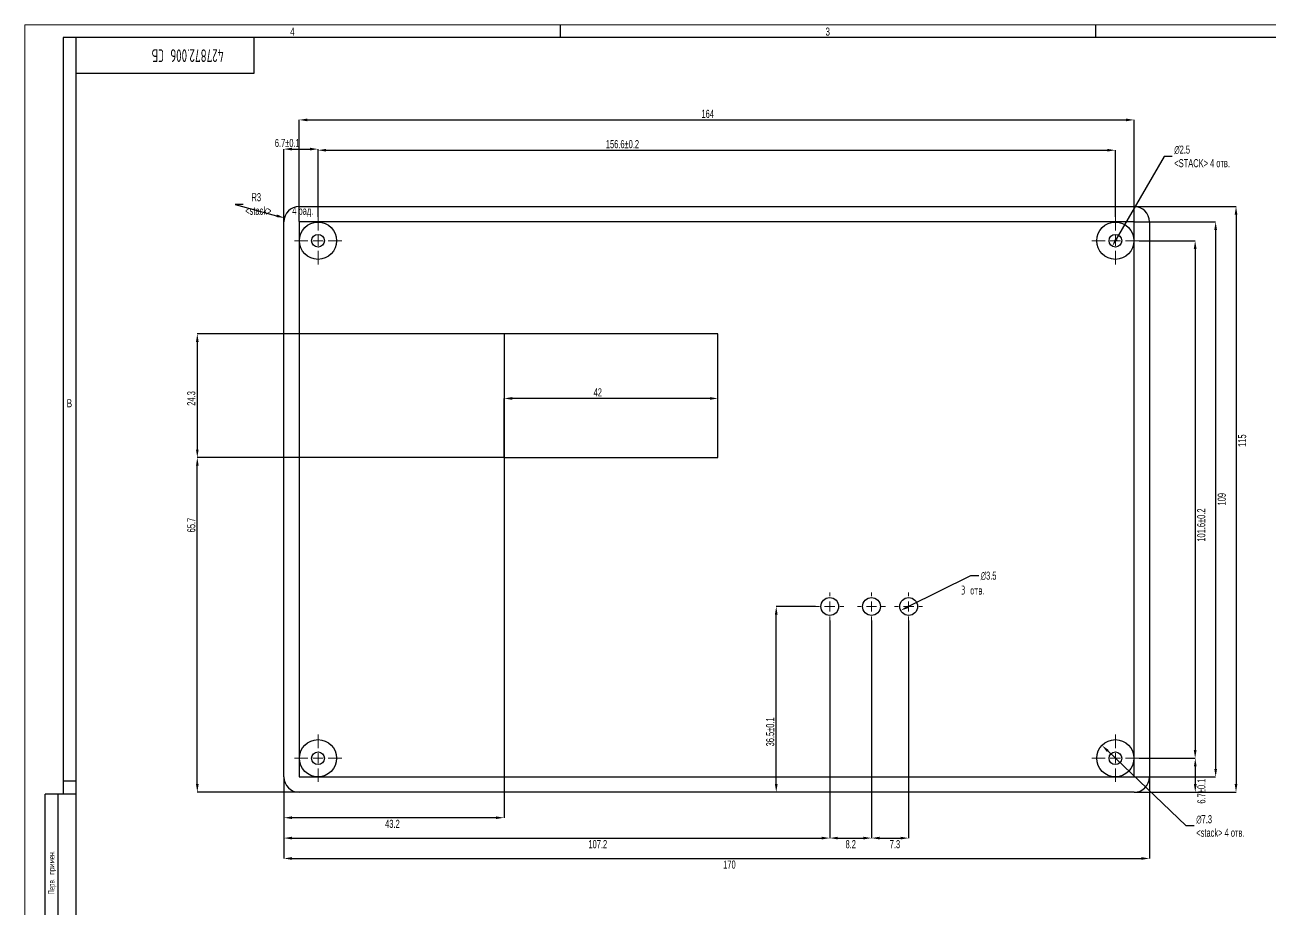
# Model space of a CAD drawing. Header units: millimetres. Extents: x -963 to 6509, y -1367 to 453.
# Drawn here: x -962.9 to -473.8, y -1030.3 to -683.1 of the extents above; entities that cross this region are included whole.
import ezdxf

# ---------------------------------------------------------------- set-up
doc = ezdxf.new("R2010")
doc.units = ezdxf.units.MM
doc.header["$LTSCALE"] = 0.5
doc.layers.get('0').update_dxf_attribs({"lineweight": 60})
doc.layers.get('Defpoints').update_dxf_attribs({"color": 5})
doc.layers.add('ОСЕВЫЕ', color=7, linetype='Continuous')
doc.styles.add('SLDTEXTSTYLE0', font='TXT', dxfattribs={"width": 0.605})
doc.styles.add('SLDTEXTSTYLE1', font='TXT', dxfattribs={"width": 0.605, "bigfont": 'bigfont'})
doc.styles.add('SLDTEXTSTYLE4', font='TXT', dxfattribs={"width": 0.75})
doc.styles.add('SLDTEXTSTYLE5', font='TXT', dxfattribs={"width": 0.605, "bigfont": 'bigfont'})
doc.dimstyles.new('SLDDIMSTYLE0', dxfattribs={"dimtxt": 3.183268, "dimasz": 3.183268, "dimexe": 0, "dimexo": 0.0625, "dimgap": 0.795817, "dimtad": 2, "dimlfac": 0.5, "dimrnd": 1e-09, "dimzin": 12, "dimdsep": 46, "dimtxsty": 'SLDTEXTSTYLE0', "dimsah": 1, "dimcen": 0.09, "dimadec": 0, "dimazin": 3, "dimtfac": 1, "dimtdec": 3, "dimtofl": 0, "dimtmove": 0, "dimatfit": 3, "dimfxl": 1, "dimfrac": 2, "dimtolj": 1, "dimtzin": 12, "dimarcsym": 0})
doc.dimstyles.new('SLDDIMSTYLE1', dxfattribs={"dimtxt": 3.183268, "dimasz": 3.183268, "dimexe": 0, "dimexo": 0.0625, "dimgap": 0.795817, "dimtad": 0, "dimtih": 1, "dimtoh": 1, "dimlfac": 0.5, "dimrnd": 1e-09, "dimzin": 12, "dimdsep": 46, "dimtxsty": 'SLDTEXTSTYLE0', "dimsah": 1, "dimcen": 0, "dimadec": 0, "dimazin": 3, "dimtfac": 1, "dimtdec": 3, "dimtmove": 0, "dimatfit": 3, "dimfxl": 1, "dimfrac": 2, "dimtolj": 1, "dimtzin": 12, "dimarcsym": 0})
doc.dimstyles.new('SLDDIMSTYLE2', dxfattribs={"dimtxt": 3.183268, "dimasz": 3.183268, "dimexe": 0, "dimexo": 0.0625, "dimgap": 0.795817, "dimtad": 2, "dimlfac": 0.5, "dimrnd": 1e-09, "dimzin": 12, "dimdsep": 46, "dimtxsty": 'SLDTEXTSTYLE0', "dimsah": 1, "dimcen": 0.09, "dimadec": 0, "dimazin": 3, "dimtol": 1, "dimtp": 0.2, "dimtm": 0.2, "dimtfac": 1, "dimtdec": 1, "dimtofl": 0, "dimtmove": 0, "dimatfit": 3, "dimfxl": 1, "dimfrac": 2, "dimtolj": 1, "dimarcsym": 0})
doc.dimstyles.new('SLDDIMSTYLE3', dxfattribs={"dimtxt": 3.183268, "dimasz": 3.183268, "dimexe": 0, "dimexo": 0.0625, "dimgap": 0.795817, "dimtad": 2, "dimdec": 1, "dimlfac": 0.5, "dimrnd": 1e-09, "dimzin": 12, "dimdsep": 46, "dimtxsty": 'SLDTEXTSTYLE0', "dimsah": 1, "dimcen": 0.09, "dimadec": 0, "dimazin": 3, "dimtfac": 1, "dimtdec": 3, "dimtofl": 0, "dimtmove": 0, "dimatfit": 3, "dimfxl": 1, "dimfrac": 2, "dimtolj": 1, "dimtzin": 12, "dimarcsym": 0})
doc.dimstyles.new('SLDDIMSTYLE4', dxfattribs={"dimtxt": 3.183268, "dimasz": 3.183268, "dimexe": 0, "dimexo": 0.0625, "dimgap": 0.795817, "dimtad": 2, "dimdec": 1, "dimlfac": 0.5, "dimrnd": 1e-09, "dimzin": 12, "dimdsep": 46, "dimtxsty": 'SLDTEXTSTYLE0', "dimsah": 1, "dimcen": 0.09, "dimadec": 0, "dimazin": 3, "dimtfac": 1, "dimtdec": 3, "dimtmove": 0, "dimatfit": 0, "dimfxl": 1, "dimfrac": 2, "dimtolj": 1, "dimtzin": 12, "dimarcsym": 0})
doc.dimstyles.new('SLDDIMSTYLE5', dxfattribs={"dimtxt": 3.183268, "dimasz": 3.183268, "dimexe": 0, "dimexo": 0.0625, "dimgap": 0.795817, "dimtad": 2, "dimdec": 1, "dimlfac": 0.5, "dimrnd": 1e-09, "dimzin": 12, "dimdsep": 46, "dimtxsty": 'SLDTEXTSTYLE0', "dimsah": 1, "dimcen": 0.09, "dimadec": 0, "dimazin": 3, "dimtol": 1, "dimtp": 0.1, "dimtm": 0.1, "dimtfac": 1, "dimtdec": 3, "dimtofl": 0, "dimtmove": 0, "dimatfit": 3, "dimfxl": 1, "dimfrac": 2, "dimtolj": 1, "dimarcsym": 0})
doc.dimstyles.new('SLDDIMSTYLE6', dxfattribs={"dimtxt": 3.183268, "dimasz": 3.183268, "dimexe": 0, "dimexo": 0.0625, "dimgap": 0.795817, "dimtad": 2, "dimdec": 1, "dimlfac": 0.5, "dimrnd": 1e-09, "dimzin": 12, "dimdsep": 46, "dimtxsty": 'SLDTEXTSTYLE0', "dimsah": 1, "dimcen": 0.09, "dimadec": 0, "dimazin": 3, "dimtol": 1, "dimtp": 0.2, "dimtm": 0.2, "dimtfac": 1, "dimtdec": 1, "dimtofl": 0, "dimtmove": 0, "dimatfit": 3, "dimfxl": 1, "dimfrac": 2, "dimtolj": 1, "dimarcsym": 0})
doc.dimstyles.new('SLDDIMSTYLE7', dxfattribs={"dimtxt": 3.183268, "dimasz": 3.183268, "dimexe": 0, "dimexo": 0.0625, "dimgap": 0.795817, "dimtad": 0, "dimtih": 1, "dimtoh": 1, "dimlfac": 0.5, "dimrnd": 1e-09, "dimzin": 12, "dimdsep": 46, "dimtxsty": 'SLDTEXTSTYLE0', "dimsah": 1, "dimcen": 0, "dimadec": 0, "dimazin": 3, "dimtfac": 1, "dimtdec": 3, "dimtofl": 0, "dimtmove": 0, "dimatfit": 3, "dimfxl": 1, "dimfrac": 2, "dimtolj": 1, "dimtzin": 12, "dimarcsym": 0})
doc.dimstyles.new('SLDDIMSTYLE8', dxfattribs={"dimtxt": 3.183268, "dimasz": 3.183268, "dimexe": 0, "dimexo": 0.0625, "dimgap": 0.795817, "dimtad": 2, "dimdec": 1, "dimlfac": 0.5, "dimrnd": 1e-09, "dimzin": 12, "dimdsep": 46, "dimtxsty": 'SLDTEXTSTYLE0', "dimsah": 1, "dimcen": 0.09, "dimadec": 0, "dimazin": 3, "dimtol": 1, "dimtp": 0.1, "dimtm": 0.1, "dimtfac": 1, "dimtdec": 3, "dimtmove": 0, "dimatfit": 0, "dimfxl": 1, "dimfrac": 2, "dimtolj": 1, "dimarcsym": 0})

# ---------------------------------------------------------------- blocks, each defined once
blk = doc.blocks.new('*D262')
at = {"color": 0, "linetype": 'Continuous', "lineweight": -2, "transparency": 16777216}
for p, q in [((-527.1, -754.42), (-487.16, -754.42)), ((-487.16, -757.61), (-487.16, -981.24)), ((-527.1, -984.42), (-487.16, -984.42))]:
    blk.add_line(p, q, dxfattribs=at)
at = {"color": 0, "linetype": 'Continuous', "transparency": 16777216}
for points in [[(-487.69, -757.61), (-486.63, -757.61), (-487.16, -754.42)], [(-487.69, -981.24), (-486.63, -981.24), (-487.16, -984.42)]]:
    blk.add_solid(points, dxfattribs=at)
at = {"layer": 'Defpoints', "color": 0, "linetype": 'Continuous', "transparency": 16777216}
for p in [(-527.16, -754.42), (-527.16, -984.42), (-487.16, -984.42)]:
    blk.add_point(p, dxfattribs=at)
at = {"color": 0, "linetype": 'Continuous', "lineweight": 18, "transparency": 16777216, "insert": (-486.36, -846.37), "char_height": 3.183, "attachment_point": 2, "rotation": 90, "style": 'SLDTEXTSTYLE0'}
blk.add_mtext('\\A1;115', dxfattribs=at)
blk = doc.blocks.new('*D263')
at = {"color": 0, "linetype": 'Continuous', "lineweight": -2, "transparency": 16777216}
for p, q in [((-527.1, -760.42), (-495.16, -760.42)), ((-495.16, -763.61), (-495.16, -975.24)), ((-527.1, -978.42), (-495.16, -978.42))]:
    blk.add_line(p, q, dxfattribs=at)
at = {"color": 0, "linetype": 'Continuous', "transparency": 16777216}
for points in [[(-495.69, -763.61), (-494.63, -763.61), (-495.16, -760.42)], [(-495.69, -975.24), (-494.63, -975.24), (-495.16, -978.42)]]:
    blk.add_solid(points, dxfattribs=at)
at = {"layer": 'Defpoints', "color": 0, "linetype": 'Continuous', "transparency": 16777216}
for p in [(-527.16, -760.42), (-527.16, -978.42), (-495.16, -978.42)]:
    blk.add_point(p, dxfattribs=at)
at = {"color": 0, "linetype": 'Continuous', "lineweight": 18, "transparency": 16777216, "insert": (-494.36, -869.36), "char_height": 3.183, "attachment_point": 2, "rotation": 90, "style": 'SLDTEXTSTYLE0'}
blk.add_mtext('\\A1;109', dxfattribs=at)
blk = doc.blocks.new('*D264')
at = {"color": 0, "linetype": 'Continuous', "lineweight": -2, "transparency": 16777216}
for p, q in [((-525.19, -767.86), (-503.21, -767.86)), ((-503.21, -771.04), (-503.21, -967.88)), ((-525.19, -971.06), (-503.21, -971.06))]:
    blk.add_line(p, q, dxfattribs=at)
at = {"color": 0, "linetype": 'Continuous', "transparency": 16777216}
for points in [[(-503.74, -771.04), (-502.68, -771.04), (-503.21, -767.86)], [(-503.74, -967.88), (-502.68, -967.88), (-503.21, -971.06)]]:
    blk.add_solid(points, dxfattribs=at)
at = {"layer": 'Defpoints', "color": 0, "linetype": 'Continuous', "transparency": 16777216}
for p in [(-525.25, -767.86), (-525.25, -971.06), (-503.21, -971.06)]:
    blk.add_point(p, dxfattribs=at)
at = {"color": 0, "linetype": 'Continuous', "lineweight": 18, "transparency": 16777216, "insert": (-502.42, -879.51), "char_height": 3.1833, "attachment_point": 2, "rotation": 90, "style": 'SLDTEXTSTYLE0'}
blk.add_mtext('\\A1;101.6±0.2', dxfattribs=at)
blk = doc.blocks.new('*D265')
at = {"color": 0, "linetype": 'Continuous', "lineweight": -2, "transparency": 16777216}
for p, q in [((-861.16, -978.49), (-861.16, -1010.42)), ((-521.16, -978.49), (-521.16, -1010.42)), ((-857.98, -1010.42), (-524.34, -1010.42))]:
    blk.add_line(p, q, dxfattribs=at)
at = {"color": 0, "linetype": 'Continuous', "transparency": 16777216}
for points in [[(-857.98, -1009.89), (-857.98, -1010.95), (-861.16, -1010.42)], [(-524.34, -1009.89), (-524.34, -1010.95), (-521.16, -1010.42)]]:
    blk.add_solid(points, dxfattribs=at)
at = {"layer": 'Defpoints', "color": 0, "linetype": 'Continuous', "transparency": 16777216}
for p in [(-861.16, -978.42), (-521.16, -978.42), (-521.16, -1010.42)]:
    blk.add_point(p, dxfattribs=at)
at = {"color": 0, "linetype": 'Continuous', "lineweight": 18, "transparency": 16777216, "insert": (-686.14, -1011.22), "char_height": 3.183, "attachment_point": 2, "style": 'SLDTEXTSTYLE0'}
blk.add_mtext('\\A1;170', dxfattribs=at)
blk = doc.blocks.new('*D266')
at = {"color": 0, "linetype": 'Continuous', "lineweight": -2, "transparency": 16777216}
for p, q in [((-646.75, -917.04), (-646.75, -1002.42)), ((-861.16, -978.49), (-861.16, -1002.42)), ((-857.98, -1002.42), (-649.93, -1002.42))]:
    blk.add_line(p, q, dxfattribs=at)
at = {"color": 0, "linetype": 'Continuous', "transparency": 16777216}
for points in [[(-857.98, -1001.89), (-857.98, -1002.95), (-861.16, -1002.42)], [(-649.93, -1001.89), (-649.93, -1002.95), (-646.75, -1002.42)]]:
    blk.add_solid(points, dxfattribs=at)
at = {"layer": 'Defpoints', "color": 0, "linetype": 'Continuous', "transparency": 16777216}
for p in [(-646.75, -916.97), (-861.16, -978.42), (-646.75, -1002.42)]:
    blk.add_point(p, dxfattribs=at)
at = {"color": 0, "linetype": 'Continuous', "lineweight": 18, "transparency": 16777216, "insert": (-737.85, -1003.22), "char_height": 3.183, "attachment_point": 2, "style": 'SLDTEXTSTYLE0'}
blk.add_mtext('\\A1;107.2', dxfattribs=at)
blk = doc.blocks.new('*D267')
at = {"color": 0, "linetype": 'Continuous', "lineweight": -2, "transparency": 16777216}
for p, q in [((-646.75, -917.04), (-646.75, -1002.42)), ((-630.35, -917.04), (-630.35, -1002.42)), ((-643.57, -1002.42), (-633.53, -1002.42))]:
    blk.add_line(p, q, dxfattribs=at)
at = {"color": 0, "linetype": 'Continuous', "transparency": 16777216}
for points in [[(-643.57, -1001.89), (-643.57, -1002.95), (-646.75, -1002.42)], [(-633.53, -1001.89), (-633.53, -1002.95), (-630.35, -1002.42)]]:
    blk.add_solid(points, dxfattribs=at)
at = {"layer": 'Defpoints', "color": 0, "linetype": 'Continuous', "transparency": 16777216}
for p in [(-646.75, -916.97), (-630.35, -916.97), (-630.35, -1002.42)]:
    blk.add_point(p, dxfattribs=at)
at = {"color": 0, "linetype": 'Continuous', "lineweight": 18, "transparency": 16777216, "insert": (-638.5, -1003.22), "char_height": 3.183, "attachment_point": 2, "style": 'SLDTEXTSTYLE0'}
blk.add_mtext('\\A1;8.2', dxfattribs=at)
blk = doc.blocks.new('*D268')
at = {"color": 0, "linetype": 'Continuous', "lineweight": -2, "transparency": 16777216}
for p, q in [((-630.35, -917.04), (-630.35, -1002.42)), ((-615.75, -917.04), (-615.75, -1002.42)), ((-627.17, -1002.42), (-618.93, -1002.42))]:
    blk.add_line(p, q, dxfattribs=at)
at = {"color": 0, "linetype": 'Continuous', "transparency": 16777216}
for points in [[(-627.17, -1001.89), (-627.17, -1002.95), (-630.35, -1002.42)], [(-618.93, -1001.89), (-618.93, -1002.95), (-615.75, -1002.42)]]:
    blk.add_solid(points, dxfattribs=at)
at = {"layer": 'Defpoints', "color": 0, "linetype": 'Continuous', "transparency": 16777216}
for p in [(-630.35, -916.97), (-615.75, -916.97), (-615.75, -1002.42)]:
    blk.add_point(p, dxfattribs=at)
at = {"color": 0, "linetype": 'Continuous', "lineweight": 18, "transparency": 16777216, "insert": (-621.14, -1003.22), "char_height": 3.183, "attachment_point": 2, "style": 'SLDTEXTSTYLE0'}
blk.add_mtext('\\A1;7.3', dxfattribs=at)
blk = doc.blocks.new('*D269')
at = {"color": 0, "linetype": 'Continuous', "lineweight": -2, "transparency": 16777216}
for p, q in [((-652.31, -911.47), (-667.76, -911.47)), ((-667.76, -981.24), (-667.76, -914.66)), ((-527.22, -984.42), (-667.76, -984.42))]:
    blk.add_line(p, q, dxfattribs=at)
at = {"color": 0, "linetype": 'Continuous', "transparency": 16777216}
for points in [[(-668.29, -914.66), (-667.23, -914.66), (-667.76, -911.47)], [(-668.29, -981.24), (-667.23, -981.24), (-667.76, -984.42)]]:
    blk.add_solid(points, dxfattribs=at)
at = {"layer": 'Defpoints', "color": 0, "linetype": 'Continuous', "transparency": 16777216}
for p in [(-667.76, -911.47), (-652.25, -911.47), (-527.16, -984.42)]:
    blk.add_point(p, dxfattribs=at)
at = {"color": 0, "linetype": 'Continuous', "lineweight": 18, "transparency": 16777216, "insert": (-671.74, -960.71), "char_height": 3.1833, "attachment_point": 2, "rotation": 90, "style": 'SLDTEXTSTYLE0'}
blk.add_mtext('\\A1;36.5±0.1', dxfattribs=at)
blk = doc.blocks.new('*D270')
at = {"color": 0, "linetype": 'Continuous', "lineweight": -2, "transparency": 16777216}
for p, q in [((-774.66, -852.96), (-774.66, -829.78)), ((-693.84, -829.78), (-771.48, -829.78)), ((-690.66, -852.96), (-690.66, -829.78))]:
    blk.add_line(p, q, dxfattribs=at)
at = {"color": 0, "linetype": 'Continuous', "transparency": 16777216}
for points in [[(-771.48, -829.25), (-771.48, -830.31), (-774.66, -829.78)], [(-693.84, -829.25), (-693.84, -830.31), (-690.66, -829.78)]]:
    blk.add_solid(points, dxfattribs=at)
at = {"layer": 'Defpoints', "color": 0, "linetype": 'Continuous', "transparency": 16777216}
for p in [(-774.66, -829.78), (-774.66, -853.02), (-690.66, -853.02)]:
    blk.add_point(p, dxfattribs=at)
at = {"color": 0, "linetype": 'Continuous', "lineweight": 18, "transparency": 16777216, "insert": (-737.85, -825.8), "char_height": 3.183, "attachment_point": 2, "style": 'SLDTEXTSTYLE0'}
blk.add_mtext('\\A1;42', dxfattribs=at)
blk = doc.blocks.new('*D271')
at = {"color": 0, "linetype": 'Continuous', "lineweight": -2, "transparency": 16777216}
for p, q in [((-774.72, -804.42), (-895.16, -804.42)), ((-895.16, -807.61), (-895.16, -849.84)), ((-774.72, -853.02), (-895.16, -853.02))]:
    blk.add_line(p, q, dxfattribs=at)
at = {"color": 0, "linetype": 'Continuous', "transparency": 16777216}
for points in [[(-895.69, -807.61), (-894.63, -807.61), (-895.16, -804.42)], [(-895.69, -849.84), (-894.63, -849.84), (-895.16, -853.02)]]:
    blk.add_solid(points, dxfattribs=at)
at = {"layer": 'Defpoints', "color": 0, "linetype": 'Continuous', "transparency": 16777216}
for p in [(-774.66, -804.42), (-895.16, -853.02), (-774.66, -853.02)]:
    blk.add_point(p, dxfattribs=at)
at = {"color": 0, "linetype": 'Continuous', "lineweight": 18, "transparency": 16777216, "insert": (-899.14, -829.78), "char_height": 3.183, "attachment_point": 2, "rotation": 90, "style": 'SLDTEXTSTYLE0'}
blk.add_mtext('\\A1;24.3', dxfattribs=at)
blk = doc.blocks.new('*D272')
at = {"color": 0, "linetype": 'Continuous', "lineweight": -2, "transparency": 16777216}
for p, q in [((-774.72, -853.02), (-895.16, -853.02)), ((-895.16, -981.24), (-895.16, -856.21)), ((-855.22, -984.42), (-895.16, -984.42))]:
    blk.add_line(p, q, dxfattribs=at)
at = {"color": 0, "linetype": 'Continuous', "transparency": 16777216}
for points in [[(-895.69, -856.21), (-894.63, -856.21), (-895.16, -853.02)], [(-895.69, -981.24), (-894.63, -981.24), (-895.16, -984.42)]]:
    blk.add_solid(points, dxfattribs=at)
at = {"layer": 'Defpoints', "color": 0, "linetype": 'Continuous', "transparency": 16777216}
for p in [(-895.16, -853.02), (-774.66, -853.02), (-855.16, -984.42)]:
    blk.add_point(p, dxfattribs=at)
at = {"color": 0, "linetype": 'Continuous', "lineweight": 18, "transparency": 16777216, "insert": (-899.14, -879.51), "char_height": 3.183, "attachment_point": 2, "rotation": 90, "style": 'SLDTEXTSTYLE0'}
blk.add_mtext('\\A1;65.7', dxfattribs=at)
blk = doc.blocks.new('*D273')
at = {"color": 0, "linetype": 'Continuous', "lineweight": -2, "transparency": 16777216}
for p, q in [((-855.16, -760.36), (-855.16, -720.42)), ((-851.98, -720.42), (-530.34, -720.42)), ((-527.16, -760.36), (-527.16, -720.42))]:
    blk.add_line(p, q, dxfattribs=at)
at = {"color": 0, "linetype": 'Continuous', "transparency": 16777216}
for points in [[(-851.98, -719.89), (-851.98, -720.95), (-855.16, -720.42)], [(-530.34, -719.89), (-530.34, -720.95), (-527.16, -720.42)]]:
    blk.add_solid(points, dxfattribs=at)
at = {"layer": 'Defpoints', "color": 0, "linetype": 'Continuous', "transparency": 16777216}
for p in [(-527.16, -720.42), (-855.16, -760.42), (-527.16, -760.42)]:
    blk.add_point(p, dxfattribs=at)
at = {"color": 0, "linetype": 'Continuous', "lineweight": 18, "transparency": 16777216, "insert": (-694.66, -716.44), "char_height": 3.183, "attachment_point": 2, "style": 'SLDTEXTSTYLE0'}
blk.add_mtext('\\A1;164', dxfattribs=at)
blk = doc.blocks.new('*D274')
at = {"color": 0, "linetype": 'Continuous', "lineweight": -2, "transparency": 16777216}
for p, q in [((-847.75, -758.5), (-847.75, -732.31)), ((-844.57, -732.31), (-537.73, -732.31)), ((-534.55, -758.5), (-534.55, -732.31))]:
    blk.add_line(p, q, dxfattribs=at)
at = {"color": 0, "linetype": 'Continuous', "transparency": 16777216}
for points in [[(-844.57, -731.78), (-844.57, -732.84), (-847.75, -732.31)], [(-537.73, -731.78), (-537.73, -732.84), (-534.55, -732.31)]]:
    blk.add_solid(points, dxfattribs=at)
at = {"layer": 'Defpoints', "color": 0, "linetype": 'Continuous', "transparency": 16777216}
for p in [(-534.55, -732.31), (-847.75, -758.56), (-534.55, -758.56)]:
    blk.add_point(p, dxfattribs=at)
at = {"color": 0, "linetype": 'Continuous', "lineweight": 18, "transparency": 16777216, "insert": (-728.17, -728.33), "char_height": 3.1833, "attachment_point": 2, "style": 'SLDTEXTSTYLE0'}
blk.add_mtext('\\A1;156.6±0.2', dxfattribs=at)
blk = doc.blocks.new('*D275')
at = {"color": 0, "linetype": 'Continuous', "lineweight": -2, "transparency": 16777216}
for p, q in [((-774.66, -853.09), (-774.66, -994.42)), ((-861.16, -978.49), (-861.16, -994.42)), ((-777.84, -994.42), (-857.98, -994.42))]:
    blk.add_line(p, q, dxfattribs=at)
at = {"color": 0, "linetype": 'Continuous', "transparency": 16777216}
for points in [[(-857.98, -993.89), (-857.98, -994.95), (-861.16, -994.42)], [(-777.84, -993.89), (-777.84, -994.95), (-774.66, -994.42)]]:
    blk.add_solid(points, dxfattribs=at)
at = {"layer": 'Defpoints', "color": 0, "linetype": 'Continuous', "transparency": 16777216}
for p in [(-774.66, -853.02), (-861.16, -978.42), (-861.16, -994.42)]:
    blk.add_point(p, dxfattribs=at)
at = {"color": 0, "linetype": 'Continuous', "lineweight": 18, "transparency": 16777216, "insert": (-818.52, -995.22), "char_height": 3.183, "attachment_point": 2, "style": 'SLDTEXTSTYLE0'}
blk.add_mtext('\\A1;43.2', dxfattribs=at)
blk = doc.blocks.new('*D276')
at = {"color": 0, "linetype": 'Continuous', "lineweight": -2, "transparency": 16777216}
for p, q in [((-591.41, -899.38), (-616.03, -911.61)), ((-588.23, -899.38), (-591.41, -899.38))]:
    blk.add_line(p, q, dxfattribs=at)
at = {"color": 0, "linetype": 'Continuous', "transparency": 16777216}
blk.add_solid([(-616.27, -911.14), (-615.8, -912.09), (-618.88, -913.03)], dxfattribs=at)
at = {"layer": 'Defpoints', "color": 0, "linetype": 'Continuous', "transparency": 16777216}
for p in [(-618.88, -913.03), (-612.62, -909.91)]:
    blk.add_point(p, dxfattribs=at)
at = {"color": 0, "linetype": 'Continuous', "lineweight": 18, "transparency": 16777216, "insert": (-587.43, -897.78), "char_height": 3.183, "attachment_point": 1, "style": 'SLDTEXTSTYLE0'}
blk.add_mtext('\\A1;∅3.5', dxfattribs=at)
blk = doc.blocks.new('*D277')
at = {"color": 0, "linetype": 'Continuous', "lineweight": -2, "transparency": 16777216}
for p, q in [((-506.74, -997.65), (-537.52, -968.22)), ((-503.56, -997.65), (-506.74, -997.65))]:
    blk.add_line(p, q, dxfattribs=at)
at = {"color": 0, "linetype": 'Continuous', "transparency": 16777216}
blk.add_solid([(-537.16, -967.83), (-537.89, -968.6), (-539.82, -966.02)], dxfattribs=at)
at = {"layer": 'Defpoints', "color": 0, "linetype": 'Continuous', "transparency": 16777216}
for p in [(-539.82, -966.02), (-529.27, -976.11)]:
    blk.add_point(p, dxfattribs=at)
at = {"color": 0, "linetype": 'Continuous', "lineweight": 18, "transparency": 16777216, "insert": (-502.76, -993.41), "char_height": 3.1833, "attachment_point": 1, "style": 'SLDTEXTSTYLE0'}
blk.add_mtext('\\A1;∅7.3\\P<stack> 4 отв.', dxfattribs=at)
blk = doc.blocks.new('*D278')
at = {"color": 0, "linetype": 'Continuous', "lineweight": -2, "transparency": 16777216}
for p, q in [((-515.38, -734.75), (-534.21, -767.27)), ((-512.19, -734.75), (-515.38, -734.75))]:
    blk.add_line(p, q, dxfattribs=at)
at = {"color": 0, "linetype": 'Continuous', "transparency": 16777216}
blk.add_solid([(-534.67, -767), (-533.75, -767.54), (-535.8, -770.03)], dxfattribs=at)
at = {"layer": 'Defpoints', "color": 0, "linetype": 'Continuous', "transparency": 16777216}
for p in [(-533.3, -765.7), (-535.8, -770.03)]:
    blk.add_point(p, dxfattribs=at)
at = {"color": 0, "linetype": 'Continuous', "lineweight": 18, "transparency": 16777216, "insert": (-511.4, -730.5), "char_height": 3.1833, "attachment_point": 1, "style": 'SLDTEXTSTYLE0'}
blk.add_mtext('\\A1;∅2.5\\P<STACK> 4 отв.', dxfattribs=at)
blk = doc.blocks.new('*D279')
at = {"color": 0, "linetype": 'Continuous', "lineweight": -2, "transparency": 16777216}
for p, q in [((-877.12, -753.68), (-880.31, -753.68)), ((-880.31, -753.68), (-864.03, -758.05))]:
    blk.add_line(p, q, dxfattribs=at)
at = {"color": 0, "linetype": 'Continuous', "transparency": 16777216}
blk.add_solid([(-863.89, -757.53), (-864.17, -758.56), (-860.95, -758.87)], dxfattribs=at)
at = {"layer": 'Defpoints', "color": 0, "linetype": 'Continuous', "transparency": 16777216}
for p in [(-860.95, -758.87), (-855.16, -760.42)]:
    blk.add_point(p, dxfattribs=at)
at = {"color": 0, "linetype": 'Continuous', "lineweight": 18, "transparency": 16777216, "insert": (-876.33, -749.18), "char_height": 3.1833, "attachment_point": 1, "style": 'SLDTEXTSTYLE0'}
blk.add_mtext('\\A1;   R3  \\P<stack>          4 рад.', dxfattribs=at)
blk = doc.blocks.new('*D280')
at = {"color": 0, "linetype": 'Continuous', "lineweight": -2, "transparency": 16777216}
for p, q in [((-525.19, -971.06), (-503.16, -971.06)), ((-503.16, -974.24), (-503.16, -981.24)), ((-527.1, -984.42), (-503.16, -984.42))]:
    blk.add_line(p, q, dxfattribs=at)
at = {"color": 0, "linetype": 'Continuous', "transparency": 16777216}
for points in [[(-503.69, -974.24), (-502.63, -974.24), (-503.16, -971.06)], [(-503.69, -981.24), (-502.63, -981.24), (-503.16, -984.42)]]:
    blk.add_solid(points, dxfattribs=at)
at = {"layer": 'Defpoints', "color": 0, "linetype": 'Continuous', "transparency": 16777216}
for p in [(-525.25, -971.06), (-527.16, -984.42), (-503.16, -984.42)]:
    blk.add_point(p, dxfattribs=at)
at = {"color": 0, "linetype": 'Continuous', "lineweight": 18, "transparency": 16777216, "insert": (-502.36, -983.99), "char_height": 3.1833, "attachment_point": 2, "rotation": 90, "style": 'SLDTEXTSTYLE0'}
blk.add_mtext('\\A1;6.7±0.1', dxfattribs=at)
blk = doc.blocks.new('*D281')
at = {"color": 0, "linetype": 'Continuous', "lineweight": -2, "transparency": 16777216}
for p, q in [((-861.16, -760.36), (-861.16, -731.87)), ((-857.98, -731.87), (-850.93, -731.87)), ((-847.75, -758.5), (-847.75, -731.87))]:
    blk.add_line(p, q, dxfattribs=at)
at = {"color": 0, "linetype": 'Continuous', "transparency": 16777216}
for points in [[(-857.98, -731.34), (-857.98, -732.4), (-861.16, -731.87)], [(-850.93, -731.34), (-850.93, -732.4), (-847.75, -731.87)]]:
    blk.add_solid(points, dxfattribs=at)
at = {"layer": 'Defpoints', "color": 0, "linetype": 'Continuous', "transparency": 16777216}
for p in [(-847.75, -731.87), (-861.16, -760.42), (-847.75, -758.56)]:
    blk.add_point(p, dxfattribs=at)
at = {"color": 0, "linetype": 'Continuous', "lineweight": 18, "transparency": 16777216, "insert": (-859.82, -727.89), "char_height": 3.1833, "attachment_point": 2, "style": 'SLDTEXTSTYLE0'}
blk.add_mtext('\\A1;6.7±0.1', dxfattribs=at)
blk = doc.blocks.new('SW_CENTERMARKSYMBOL_5')
at = {"color": 0, "linetype": 'Continuous', "lineweight": 0}
for p, q in [((0, 4), (0, 9.3)), ((-4, 0), (-9.3, 0)), ((0, 0), (-2, 0)), ((0, 0), (0, 2)), ((0, 0), (0, -2)), ((0, 0), (2, 0)), ((4, 0), (9.3, 0)), ((0, -4), (0, -9.3))]:
    blk.add_line(p, q, dxfattribs=at)
blk = doc.blocks.new('SW_CENTERMARKSYMBOL_6')
at = {"color": 0, "linetype": 'Continuous', "lineweight": 0}
for p, q in [((0, 4), (0, 9.3)), ((-4, 0), (-9.3, 0)), ((0, 0), (-2, 0)), ((0, 0), (0, 2)), ((0, 0), (0, -2)), ((0, 0), (2, 0)), ((4, 0), (9.3, 0)), ((0, -4), (0, -9.3))]:
    blk.add_line(p, q, dxfattribs=at)
blk = doc.blocks.new('SW_CENTERMARKSYMBOL_7')
at = {"color": 0, "linetype": 'Continuous', "lineweight": 0}
for p, q in [((0, 4), (0, 5.5)), ((-4, 0), (-5.5, 0)), ((0, 0), (-2, 0)), ((0, 0), (0, 2)), ((0, 0), (0, -2)), ((0, 0), (2, 0)), ((4, 0), (5.5, 0)), ((0, -4), (0, -5.5))]:
    blk.add_line(p, q, dxfattribs=at)
blk = doc.blocks.new('SW_CENTERMARKSYMBOL_8')
at = {"color": 0, "linetype": 'Continuous', "lineweight": 0}
for p, q in [((0, 4), (0, 5.5)), ((-4, 0), (-5.5, 0)), ((0, 0), (-2, 0)), ((0, 0), (0, 2)), ((0, 0), (0, -2)), ((0, 0), (2, 0)), ((4, 0), (5.5, 0)), ((0, -4), (0, -5.5))]:
    blk.add_line(p, q, dxfattribs=at)
blk = doc.blocks.new('SW_CENTERMARKSYMBOL_9')
at = {"color": 0, "linetype": 'Continuous', "lineweight": 0}
for p, q in [((0, 4), (0, 5.5)), ((-4, 0), (-5.5, 0)), ((0, 0), (-2, 0)), ((0, 0), (0, 2)), ((0, 0), (0, -2)), ((0, 0), (2, 0)), ((4, 0), (5.5, 0)), ((0, -4), (0, -5.5))]:
    blk.add_line(p, q, dxfattribs=at)
blk = doc.blocks.new('SW_CENTERMARKSYMBOL_10')
at = {"color": 0, "linetype": 'Continuous', "lineweight": 0}
for p, q in [((0, 4), (0, 9.3)), ((-4, 0), (-9.3, 0)), ((0, 0), (-2, 0)), ((0, 0), (0, 2)), ((0, 0), (0, -2)), ((0, 0), (2, 0)), ((4, 0), (9.3, 0)), ((0, -4), (0, -9.3))]:
    blk.add_line(p, q, dxfattribs=at)
blk = doc.blocks.new('SW_CENTERMARKSYMBOL_11')
at = {"color": 0, "linetype": 'Continuous', "lineweight": 0}
for p, q in [((0, 4), (0, 9.3)), ((-4, 0), (-9.3, 0)), ((0, 0), (-2, 0)), ((0, 0), (0, 2)), ((0, 0), (0, -2)), ((0, 0), (2, 0)), ((4, 0), (9.3, 0)), ((0, -4), (0, -9.3))]:
    blk.add_line(p, q, dxfattribs=at)

msp = doc.modelspace()

# ---------------------------------------------------------------- linework, layer by layer
at = {"color": 7, "linetype": 'Continuous', "lineweight": 25}
for p, q in [((-942.88, -688.111), (-942.88, -1272.111)), ((-126.88, -688.111), (-942.88, -688.111)), ((-942.88, -688.111), (-942.88, -1272.111)), ((-872.88, -702.111), (-872.88, -688.111)), ((-942.88, -702.111), (-872.88, -702.111)), ((-855.159, -754.423), (-527.159, -754.423)), ((-861.159, -978.423), (-861.159, -760.423)), ((-527.159, -760.423), (-855.159, -760.423)), ((-855.159, -760.423), (-855.159, -978.423)), ((-527.159, -978.423), (-527.159, -760.423)), ((-521.159, -760.423), (-521.159, -978.423)), ((-690.659, -804.423), (-774.659, -804.423)), ((-774.659, -804.423), (-774.659, -853.023)), ((-690.659, -853.023), (-690.659, -804.423)), ((-774.659, -853.023), (-690.659, -853.023)), ((-855.159, -978.423), (-527.159, -978.423)), ((-954.88, -1105.111), (-954.88, -985.111)), ((-942.88, -985.111), (-954.88, -985.111)), ((-954.88, -1105.111), (-954.88, -985.111)), ((-949.88, -1105.111), (-949.88, -985.111)), ((-949.88, -1105.111), (-949.88, -985.111)), ((-527.159, -984.423), (-855.159, -984.423))]:
    msp.add_line(p, q, dxfattribs=at)
for centre, radius in [((-847.749, -767.862), 7.3), ((-534.549, -767.862), 7.3), ((-847.749, -767.862), 2.5), ((-534.549, -767.862), 2.5), ((-646.749, -911.473), 3.5), ((-630.349, -911.473), 3.5), ((-615.749, -911.473), 3.5), ((-847.749, -971.062), 7.3), ((-534.549, -971.062), 7.3), ((-847.749, -971.062), 2.5), ((-534.549, -971.062), 2.5)]:
    msp.add_circle(centre, radius, dxfattribs=at)
for centre, start, end in [((-855.159, -760.423), 90, 180), ((-527.159, -760.423), 0, 90), ((-855.159, -978.423), 180, 270), ((-527.159, -978.423), 270, 0)]:
    msp.add_arc(centre, 6, start, end, dxfattribs=at)
at = {"layer": 'ОСЕВЫЕ', "lineweight": 18}
for q in [(-121.88, -683.111), (-962.88, -1277.111)]:
    msp.add_line((-962.88, -683.111), q, dxfattribs=at)
at = {"layer": 'ОСЕВЫЕ', "lineweight": 25}
for p, q in [((-752.63, -683.111), (-752.63, -688.111)), ((-542.38, -683.111), (-542.38, -688.111)), ((-942.88, -688.111), (-947.88, -688.111)), ((-947.88, -688.111), (-947.88, -985.111)), ((-942.88, -980.111), (-947.88, -980.111))]:
    msp.add_line(p, q, dxfattribs=at)

# ---------------------------------------------------------------- block references
at = {"color": 7, "linetype": 'Continuous', "lineweight": 0}
for name, p in [('SW_CENTERMARKSYMBOL_11', (-847.749, -767.862)), ('SW_CENTERMARKSYMBOL_5', (-534.549, -767.862)), ('SW_CENTERMARKSYMBOL_9', (-646.749, -911.473)), ('SW_CENTERMARKSYMBOL_8', (-630.349, -911.473)), ('SW_CENTERMARKSYMBOL_7', (-615.749, -911.473)), ('SW_CENTERMARKSYMBOL_10', (-847.749, -971.062)), ('SW_CENTERMARKSYMBOL_6', (-534.549, -971.062))]:
    msp.add_blockref(name, p, dxfattribs=at)

# ---------------------------------------------------------------- texts
for s, insert, char_height, attachment_point, style in [('4', (-857.787, -684.15), 3.175, 2, 'SLDTEXTSTYLE4'), ('3', (-647.537, -684.15), 3.175, 2, 'SLDTEXTSTYLE4'), ('B', (-945.404, -830.087), 3.175, 2, 'SLDTEXTSTYLE4'), ('3 отв.', (-595.154, -903.301), 3.5, 1, 'SLDTEXTSTYLE5')]:
    msp.add_mtext(s, dxfattribs=dict(at, insert=insert, char_height=char_height, attachment_point=attachment_point, style=style))
at = {"color": 7, "linetype": 'Continuous', "lineweight": 0, "attachment_point": 1, "style": 'SLDTEXTSTYLE1'}
for s, insert, char_height, rotation in [('427872.006 СБ', (-884.772, -697.685), 5, 180), ('Перв. примен.', (-953.758, -1024.511), 2.5, 90)]:
    msp.add_mtext(s, dxfattribs=dict(at, insert=insert, char_height=char_height, rotation=rotation))

# ---------------------------------------------------------------- dimensions: what is measured, and where the dimension line sits
at = {"color": 7, "linetype": 'Continuous', "lineweight": 18}
for base, p1, p2, dimstyle, picture, middle in [((-527.159, -720.423), (-855.159, -760.423), (-527.159, -760.423), 'SLDDIMSTYLE3', '*D273', (-694.661, -720.423)), ((-847.749, -731.868), (-861.159, -760.423), (-847.749, -758.562), 'SLDDIMSTYLE8', '*D281', (-859.815, -731.868)), ((-534.549, -732.307), (-847.749, -758.562), (-534.549, -758.562), 'SLDDIMSTYLE6', '*D274', (-728.168, -732.307)), ((-774.659, -829.776), (-690.659, -853.023), (-774.659, -853.023), 'SLDDIMSTYLE0', '*D270', (-737.847, -829.776)), ((-861.159267599, -994.422692796), (-774.659267599, -853.022692796), (-861.159267599, -978.422692796), 'SLDDIMSTYLE3', '*D275', (-818.524590921, -994.422692796)), ((-646.749, -1002.423), (-861.159, -978.423), (-646.749, -916.973), 'SLDDIMSTYLE3', '*D266', (-737.847, -1002.423)), ((-630.349, -1002.423), (-646.749, -916.973), (-630.349, -916.973), 'SLDDIMSTYLE4', '*D267', (-638.505, -1002.423)), ((-615.749, -1002.423), (-630.349, -916.973), (-615.749, -916.973), 'SLDDIMSTYLE4', '*D268', (-621.142, -1002.423)), ((-521.159, -1010.423), (-861.159, -978.423), (-521.159, -978.423), 'SLDDIMSTYLE3', '*D265', (-686.143, -1010.423))]:
    dim = msp.add_linear_dim(base=base, p1=p1, p2=p2, dimstyle=dimstyle, dxfattribs=at)
    dim.commit()
    dim.dimension.update_dxf_attribs({"geometry": picture, "text_midpoint": middle, "dimtype": 160})
for p1, p2, text, picture, middle in [((-533.296, -765.698), (-535.801, -770.025), '<>\\P<STACK> 4 отв.', '*D278', (-499.201, -734.745)), ((-529.273, -976.107), (-539.825, -966.016), '<>\\P<stack> 4 отв.', '*D277', (-490.567, -997.651))]:
    dim = msp.add_diameter_dim_2p(p1=p1, p2=p2, text=text, dimstyle='SLDDIMSTYLE1', dxfattribs=at)
    dim.commit()
    dim.dimension.update_dxf_attribs({"geometry": picture, "text_midpoint": middle, "dimtype": 163})
dim = msp.add_radius_dim(center=(-855.159, -760.423), mpoint=(-860.955, -758.87), text='   <>  \\P<stack>          4 рад.', dimstyle='SLDDIMSTYLE7', dxfattribs=at)
dim.commit()
dim.dimension.update_dxf_attribs({"geometry": '*D279', "text_midpoint": (-855.462, -753.685), "dimtype": 164})
for base, p1, p2, dimstyle, picture, middle in [((-487.159, -984.423), (-527.159, -754.423), (-527.159, -984.423), 'SLDDIMSTYLE0', '*D262', (-487.159, -846.37)), ((-495.159, -978.423), (-527.159, -760.423), (-527.159, -978.423), 'SLDDIMSTYLE0', '*D263', (-495.159, -869.362)), ((-503.214, -971.062), (-525.249, -767.862), (-525.249, -971.062), 'SLDDIMSTYLE2', '*D264', (-503.214, -879.514)), ((-895.159, -853.023), (-774.659, -804.423), (-774.659, -853.023), 'SLDDIMSTYLE3', '*D271', (-895.159, -829.776)), ((-895.159, -853.023), (-855.159, -984.423), (-774.659, -853.023), 'SLDDIMSTYLE3', '*D272', (-895.159, -879.514)), ((-667.76, -911.473), (-527.159, -984.423), (-652.249, -911.473), 'SLDDIMSTYLE5', '*D269', (-667.76, -960.71)), ((-503.159, -984.423), (-525.249, -971.062), (-527.159, -984.423), 'SLDDIMSTYLE8', '*D280', (-503.159, -983.99))]:
    dim = msp.add_linear_dim(base=base, p1=p1, p2=p2, angle=90, dimstyle=dimstyle, dxfattribs=at)
    dim.commit()
    dim.dimension.update_dxf_attribs({"geometry": picture, "text_midpoint": middle, "dimtype": 160})
dim = msp.add_diameter_dim_2p(p1=(-612.615, -909.915), p2=(-618.883, -913.031), dimstyle='SLDDIMSTYLE1', dxfattribs=at)
dim.commit()
dim.dimension.update_dxf_attribs({"geometry": '*D276', "text_midpoint": (-584.545, -899.376), "dimtype": 163})

doc.saveas('drawing.dxf')
